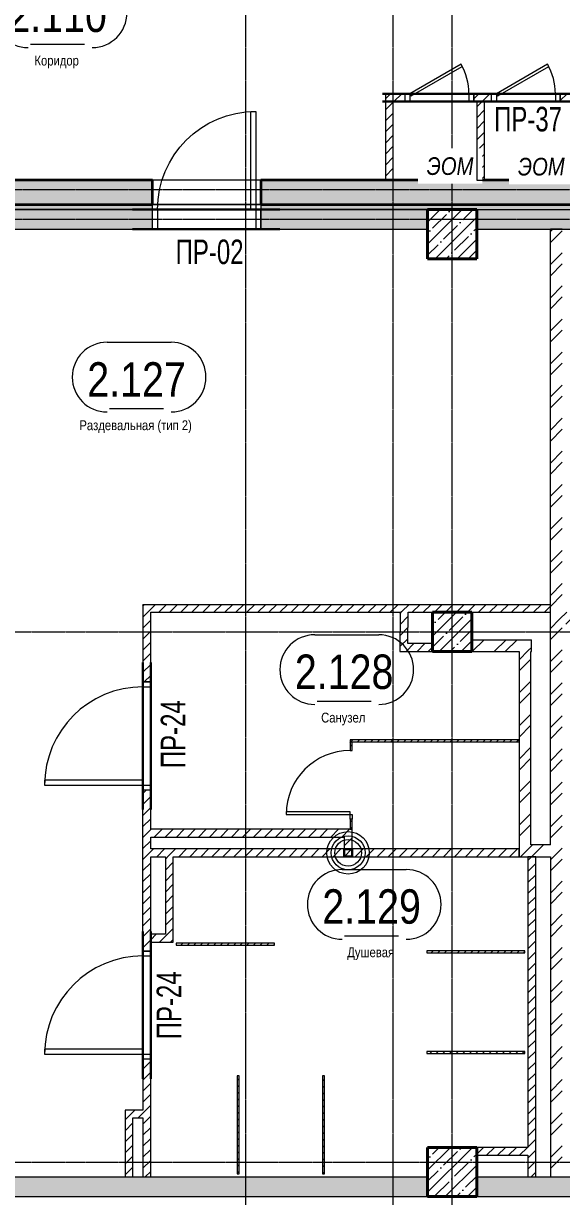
# Model space of a CAD drawing. Header units: millimetres. Extents: x -65509 to 912790, y 446 to 713294.
# Drawn here: x 203530 to 209008, y 217825 to 229770 of the extents above; entities that cross this region are included whole.
import ezdxf
from ezdxf.enums import TextEntityAlignment as Align

# ---------------------------------------------------------------- set-up
doc = ezdxf.new("R2010")
doc.units = ezdxf.units.MM
doc.linetypes.add('CENTER2', pattern=[28.575, 19.05, -3.175, 3.175, -3.175])
doc.linetypes.add('HIDDEN2', pattern=[4.7625, 3.175, -1.5875])
doc.layers.get('Defpoints').update_dxf_attribs({"color": 250})
for name, color, linetype, lineweight in [('A-Wall-Open', 250, 'Continuous', 5), ('АР_Area', 250, 'Continuous', 5), ('АР_Двери', 5, 'Continuous', 9), ('АР_Колонны', 250, 'Continuous', 30), ('АР_Стены ГКЛ', 250, 'Continuous', 15), ('АР_Стены ЖБ', 250, 'Continuous', 35), ('АР_Стены кирпич', 250, 'Continuous', 20), ('АР_Стены ПЕНОблок', 250, 'Continuous', 20), ('АР_Стены_дефшов', 250, 'Continuous', 0), ('АР_Штриховка', 250, 'Continuous', 0), ('Двери кабины', 250, 'Continuous', 0), ('КМ_Фахверки', 250, 'Continuous', 25), ('РД_Оси_100', 250, 'Continuous', 0), ('ЭОМ_отверстия', 250, 'Continuous', 5)]:
    doc.layers.add(name, color=color, linetype=linetype, lineweight=lineweight)
for name, color, linetype, lineweight, plot in [('АР_Делит', 250, 'Continuous', 0, False), ('РД_Проем', 250, 'Continuous', 0, False), ('РД_проем_инж перемыч_подсчет', 250, 'Continuous', 30, False)]:
    doc.layers.add(name, color=color, linetype=linetype, lineweight=lineweight, plot=plot)
doc.layers.add('РД_Перемычка инж проемов', color=250, linetype='Continuous')
doc.styles.add('Arial0', font='arial.ttf')
doc.styles.add('ISOCPEUR_I_4', font='isocpeui.ttf', dxfattribs={"width": 0.9, "height": 350})
doc.styles.add('style1', font='ARIALN.TTF')
doc.styles.add('ккк', font='isocpeur.ttf', dxfattribs={"width": 0.85, "oblique": 15})
pattern_1 = [(45, (142195.16, 127275.07), (-56.1266, 56.1266), [])]
pattern_2 = [(45, (142195.16, 127275.07), (-168.3798, 168.3798), []), (45, (142307.4, 127275.07), (-168.3798, 168.3798), [])]
pattern_3 = [(45, (142195.16, 127275.07), (-112.2532, 112.2532), []), (45, (142307.41, 127275.07), (-112.2532, 112.2532), [198.4375, -39.6875, 0, -39.6875])]
pattern_4 = [(45, (142195.16, 127275.07), (-56.1266, 56.1266), [])]
pattern_5 = [(45, (142195.157, 127275.073), (-33.67596, 33.67596), [])]
pattern_6 = [(45, (142195.16, 127275.07), (-56.1266, 56.1266), [])]

# ---------------------------------------------------------------- blocks, each defined once
blk = doc.blocks.new('СОШ_2200_АР_ОСИ_М100_28.05.24')
at = {"layer": 'РД_Оси_100', "linetype": 'CENTER2'}
for p, q in [((63600, -6155), (63600, 139938.679)), ((65100, -6155), (65100, 139938.679)), ((-5954.958, 96300), (119910, 96300)), ((-5954.958, 90900), (119910, 90900))]:
    blk.add_line(p, q, dxfattribs=at)
for points in [[(65700, -6155), (65700, 139938.679)], [(119910, 100950), (119410, 100800), (-5454.958, 100800), (-5954.958, 100950)], [(119910, 100350), (119410, 100500), (-5454.958, 100500), (-5954.958, 100350)]]:
    blk.add_lwpolyline(points, dxfattribs=at)
blk = doc.blocks.new('Ф_блок 80')
at = {"layer": 'АР_Делит', "color": 1}
for radius in [216, 173, 136]:
    blk.add_circle((40, -40), radius, dxfattribs=at)
at = {"layer": 'КМ_Фахверки'}
blk.add_lwpolyline([(0, 0), (80, 0), (80, -80), (0, -80)], close=True, dxfattribs=at)
at = {"layer": 'КМ_Фахверки', "lineweight": 5}
blk.add_lwpolyline([(6, -6), (74, -6), (74, -74), (6, -74)], close=True, dxfattribs=at)
blk = doc.blocks.new('MOK-МаркаПом_овал_ареал')
for p, q in [((-2.99, 3.76), (3.52, 3.76)), ((-2.75, -3), (2.75, -3))]:
    blk.add_line(p, q)
for centre, radius, start, end in [((-2.99, 0.21), 3.55, 90, 270), ((3.52, 0.21), 3.55, 270, 90), ((-7.41, 0), 7.16, 0, 0.001)]:
    blk.add_arc(centre, radius, start, end)
at = {"color": 0, "style": 'style1'}
blk.add_attdef('АР-ПОМЕЩЕНИЕ:НОМЕР', text='', height=3, dxfattribs=at).set_placement((0.26, 0), align=Align.MIDDLE)
blk = doc.blocks.new('MOK-МаркаПеремычки')
at = {"color": 0, "style": 'ккк', "oblique": 15, "width": 0.85}
blk.add_attdef('АР-ПРОЕМ:ПЕРЕМЫЧКА', text='', height=2.5, dxfattribs=at).set_placement((0, 0), align=Align.MIDDLE)

msp = doc.modelspace()

# ---------------------------------------------------------------- hatches: boundary and pattern name
at = {"layer": 'АР_Штриховка', "linetype": 'Continuous', "lineweight": 0, "ltscale": 0.5}
h = msp.add_hatch(dxfattribs=at)
h.set_pattern_fill('ANSI31', color=256, scale=25, style=0)
h.set_pattern_definition([(45, (142195.16, 127275.07), (-56.1266, 56.1266), [])])
h.paths.add_polyline_path([(209075.157, 229055.073), (209101.824, 228995.073), (209155.157, 228975.073), (209175.506, 228975.073), (209175.506, 229055.073)], flags=0)
h.paths.add_polyline_path([(209875.506, 229055.073), (209875.506, 228975.073), (210005.157, 228975.073), (210085.157, 229055.073)], flags=0)
h.paths.add_polyline_path([(207215.157, 229055.073), (207295.157, 228975.073), (207415.157, 228975.073), (207415.157, 229055.073)], flags=0)
h.paths.add_polyline_path([(208115.157, 229055.073), (208115.157, 228975.073), (208145.157, 228975.073), (208171.824, 228995.073), (208145.157, 229055.073)], flags=0)
h.paths.add_polyline_path([(208145.157, 229055.073), (208171.824, 228995.073), (208225.157, 228975.073), (208295.506, 228975.073), (208295.506, 229055.073)], flags=0)
h.paths.add_polyline_path([(208995.506, 229055.073), (208995.506, 228975.073), (209075.157, 228975.073), (209101.824, 228995.073), (209075.157, 229055.073)], flags=0)
h = msp.add_hatch(dxfattribs=at)
h.set_pattern_fill('ANSI31', color=256, scale=25, angle=-360, style=0)
h.set_pattern_definition(pattern_6)
h.paths.add_polyline_path([(207295.157, 228975.073), (207215.157, 229055.073), (207215.157, 228175.073), (207295.157, 228175.073)], flags=0)
h = msp.add_hatch(dxfattribs=at)
h.set_pattern_fill('ANSI31', color=256, scale=25, angle=-360, style=0)
h.set_pattern_definition(pattern_6)
h.paths.add_polyline_path([(208225.157, 228975.073), (208171.824, 228995.073), (208145.157, 228975.073), (208145.157, 228175.073), (208225.157, 228175.073)], flags=0)
at = {"layer": 'АР_Штриховка', "linetype": 'Continuous', "lineweight": 5}
h = msp.add_hatch(dxfattribs=at)
h.set_pattern_fill('ANSI35', color=256, scale=25, style=0)
h.set_pattern_definition([(45, (142195.16, 127275.07), (-112.2532, 112.2532), []), (45, (142307.41, 127275.07), (-112.2532, 112.2532), [198.4375, -39.6875, 0, -39.6875])])
h.paths.add_polyline_path([(256495.157, 227925.073), (256495.157, 228175.073), (245945.157, 228175.073), (245945.157, 227925.073)], flags=0)
h.paths.add_polyline_path([(244145.157, 227925.073), (244145.157, 228175.073), (238821.202, 228175.073), (238821.202, 227925.073)], flags=0)
h.paths.add_polyline_path([(237721.202, 227925.073), (237721.202, 228175.073), (236060.941, 228175.073), (236060.941, 227925.073)], flags=0)
h.paths.add_polyline_path([(234960.941, 227925.073), (234960.941, 228175.073), (233105.157, 228175.073), (233105.157, 227925.073)], flags=0)
h.paths.add_polyline_path([(232195.157, 227925.073), (232195.157, 228175.073), (230445.157, 228175.073), (230445.157, 227925.073)], flags=0)
h.paths.add_polyline_path([(229345.157, 227925.073), (229345.157, 228175.073), (228895.157, 228175.073), (228895.157, 227925.073)], flags=0)
h.paths.add_polyline_path([(227795.157, 227925.073), (227795.157, 228175.073), (227325.157, 228175.073), (227325.157, 227925.073)], flags=0)
h.paths.add_polyline_path([(226225.157, 227925.073), (226225.157, 228175.073), (224445.157, 228175.073), (224445.157, 227925.073)], flags=0)
h.paths.add_polyline_path([(223345.157, 227925.073), (223345.157, 228175.073), (222777.013, 228175.073), (222777.013, 227925.073)], flags=0)
h.paths.add_polyline_path([(221867.013, 227925.073), (221867.013, 228175.073), (221025.157, 228175.073), (221025.157, 227925.073)], flags=0)
h.paths.add_polyline_path([(220115.157, 227925.073), (220115.157, 228175.073), (218445.157, 228175.073), (218445.157, 227925.073)], flags=0)
h.paths.add_polyline_path([(217345.157, 227925.073), (217345.157, 228175.073), (216795.157, 228175.073), (216795.157, 227925.073)], flags=0)
h.paths.add_polyline_path([(215695.157, 227925.073), (215695.157, 228175.073), (215624.963, 228175.073), (215624.963, 227925.073)], flags=0)
h.paths.add_polyline_path([(215624.963, 227925.073), (215624.963, 228175.073), (212575.157, 228175.073), (212575.157, 227925.073)], flags=0)
h.paths.add_polyline_path([(211475.157, 227925.073), (211475.157, 228175.073), (205945.157, 228175.073), (205945.157, 227925.073)], flags=0)
h.paths.add_polyline_path([(204845.157, 227925.073), (204845.157, 228175.073), (203115.157, 228175.073), (203115.157, 227925.073)], flags=0)
h.paths.add_polyline_path([(202015.157, 227925.073), (202015.157, 228175.073), (197695.157, 228175.073), (197695.157, 227925.073)], flags=0)
h.paths.add_polyline_path([(196595.157, 227925.073), (196595.157, 228175.073), (191415.157, 228175.073), (191415.157, 227925.073)], flags=0)
h.paths.add_polyline_path([(190315.157, 227925.073), (190315.157, 228175.073), (187025.154, 228175.073), (187025.154, 227925.073)], flags=0)
h.paths.add_polyline_path([(184805.154, 227925.073), (184805.154, 228175.073), (183845.157, 228175.073), (183845.157, 227925.073)], flags=0)
h.paths.add_polyline_path([(182045.157, 227925.073), (182045.157, 228175.073), (179995.157, 228175.073), (179995.157, 227925.073)], flags=0)
at = {"layer": 'АР_Штриховка', "linetype": 'Continuous', "lineweight": 0}
h = msp.add_hatch(dxfattribs=at)
h.set_pattern_fill('HONEY', color=256, scale=10, style=0)
h.set_pattern_definition([(360, (142195.157, 127275.073), (47.625, 27.4963064), [31.75, -63.5]), (120, (142195.157, 127275.073), (-47.625, 27.4963066), [31.75, -63.5]), (60, (142195.157, 127275.073), (1e-07, 54.992613), [-63.5, 31.75])])
h.paths.add_polyline_path([(179595.157, 227925.073), (179595.157, 227875.073), (182045.157, 227875.073), (182045.157, 227925.073)], flags=0)
h.paths.add_polyline_path([(183845.157, 227925.073), (183845.157, 227875.073), (184805.154, 227875.073), (184805.154, 227925.073)], flags=0)
h.paths.add_polyline_path([(187025.154, 227925.073), (187025.154, 227875.073), (187995.157, 227875.073), (188011.824, 227887.573), (187995.157, 227925.073)], flags=0)
h.paths.add_polyline_path([(187995.157, 227925.073), (188011.824, 227887.573), (188045.157, 227875.073), (190315.157, 227875.073), (190315.157, 227925.073)], flags=0)
h.paths.add_polyline_path([(191415.157, 227925.073), (191415.157, 227875.073), (196595.157, 227875.073), (196595.157, 227925.073)], flags=0)
h.paths.add_polyline_path([(197695.157, 227925.073), (197695.157, 227875.073), (202015.157, 227875.073), (202015.157, 227925.073)], flags=0)
h.paths.add_polyline_path([(203115.157, 227925.073), (203115.157, 227875.073), (204845.157, 227875.073), (204845.157, 227925.073)], flags=0)
h.paths.add_polyline_path([(205945.157, 227925.073), (205945.157, 227875.073), (211475.157, 227875.073), (211475.157, 227925.073)], flags=0)
h.paths.add_polyline_path([(212575.157, 227925.073), (212575.157, 227875.073), (215695.157, 227875.073), (215695.157, 227925.073)], flags=0)
h.paths.add_polyline_path([(216795.157, 227925.073), (216795.157, 227875.073), (217345.157, 227875.073), (217345.157, 227925.073)], flags=0)
h.paths.add_polyline_path([(218445.157, 227925.073), (218445.157, 227875.073), (220115.157, 227875.073), (220115.157, 227925.073)], flags=0)
h.paths.add_polyline_path([(221025.157, 227925.073), (221025.157, 227875.073), (221867.013, 227875.073), (221867.013, 227925.073)], flags=0)
h.paths.add_polyline_path([(222777.013, 227925.073), (222777.013, 227875.073), (223345.157, 227875.073), (223345.157, 227925.073)], flags=0)
h.paths.add_polyline_path([(224445.157, 227925.073), (224445.157, 227875.073), (226225.157, 227875.073), (226225.157, 227925.073)], flags=0)
h.paths.add_polyline_path([(227325.157, 227925.073), (227325.157, 227875.073), (227795.157, 227875.073), (227795.157, 227925.073)], flags=0)
h.paths.add_polyline_path([(228895.157, 227925.073), (228895.157, 227875.073), (229345.157, 227875.073), (229345.157, 227925.073)], flags=0)
h.paths.add_polyline_path([(230445.157, 227925.073), (230445.157, 227875.073), (232195.157, 227875.073), (232195.157, 227925.073)], flags=0)
h.paths.add_polyline_path([(233105.157, 227925.073), (233105.157, 227875.073), (234960.941, 227875.073), (234960.941, 227925.073)], flags=0)
h.paths.add_polyline_path([(236060.941, 227925.073), (236060.941, 227875.073), (237721.202, 227875.073), (237721.202, 227925.073)], flags=0)
h.paths.add_polyline_path([(238821.202, 227925.073), (238821.202, 227875.073), (244145.157, 227875.073), (244145.157, 227925.073)], flags=0)
h.paths.add_polyline_path([(245945.157, 227925.073), (245945.157, 227875.073), (256895.157, 227875.073), (256895.157, 227925.073)], flags=0)
h = msp.add_hatch(dxfattribs=at)
h.set_pattern_fill('AR-CONC', color=256, angle=45, style=0)
h.set_pattern_definition([(95, (142195.16, 127275.07), (140.09465, 117.55338), [19.05, -209.55]), (40, (142195.16, 127275.07), (-160.01845, 110.17673), [15.24, -167.64058]), (145.45144, (142206.83, 127284.87), (-19.9238, 227.7301), [16.19, -178.09024]), (91.1842, (142159.24, 127311), (221.41024, 161.9534), [28.575, -314.325]), (141.63556, (142177.7, 127324.5), (-7.0866, 342.82676), [24.285, -267.1356]), (36.18415, (142159.24, 127311), (-7.0866, 342.82676), [22.85997, -251.4597]), (66, (142186.18, 127319.97), (179.51998, 34.89515), [19.05, -209.55]), (11, (142186.18, 127319.97), (-86.53993, 173.9412), [15.24, -167.64]), (116.45145, (142201.14, 127322.88), (92.98005, 208.83634), [16.19, -178.08994]), (82.5, (142195.16, 127275.07), (-57.60547, 61.973414), [0, -165.608, 0, -170.18, 0, -168.275]), (52.5, (142195.16, 127275.07), (-23.58973, 118.087), [0, -97.028, 0, -161.798, 0, -64.135]), (12.5, (142155.105, 127235.02), (99.927863, 91.826196), [0, -63.5, 0, -198.12, 0, -262.89]), (2.5, (142137.14, 127217.06), (86.7639, 122.72239), [0, -82.55, 0, -131.572, 0, -186.69])])
h.paths.add_polyline_path([(207645.157, 227675.073), (207645.157, 227875.073), (205945.157, 227875.073), (205945.157, 227675.073)], flags=0)
h.paths.add_polyline_path([(204845.157, 227675.073), (204845.157, 227875.073), (203115.157, 227875.073), (203115.157, 227675.073)], flags=0)
h.paths.add_polyline_path([(202015.157, 227675.073), (202015.157, 227875.073), (200945.157, 227875.073), (200945.157, 227675.073)], flags=0)
at = {"layer": 'АР_Штриховка', "linetype": 'Continuous', "lineweight": 5}
h = msp.add_hatch(dxfattribs=at)
h.set_pattern_fill('ANSI35', color=256, scale=25, style=0)
h.set_pattern_definition(pattern_3)
h.paths.add_polyline_path([(207645.157, 227375.073), (208145.157, 227375.073), (208145.157, 227875.073), (207645.157, 227875.073)], flags=0)
at = {"layer": 'АР_Штриховка', "linetype": 'Continuous', "lineweight": 0}
h = msp.add_hatch(dxfattribs=at)
h.set_pattern_fill('AR-CONC', color=256, angle=-315, style=0)
h.set_pattern_definition([(95, (142195.16, 127275.07), (140.09465, 117.55338), [19.05, -209.55]), (40, (142195.16, 127275.07), (-160.01845, 110.17673), [15.24, -167.64058]), (145.45144, (142206.83, 127284.87), (-19.9238, 227.7301), [16.19, -178.09024]), (91.1842, (142159.24, 127311), (221.41024, 161.9534), [28.575, -314.325]), (141.63556, (142177.7, 127324.5), (-7.0866, 342.82676), [24.285, -267.1356]), (36.18415, (142159.24, 127311), (-7.0866, 342.82676), [22.85997, -251.45973]), (66, (142186.18, 127319.97), (179.51998, 34.89515), [19.05, -209.55]), (11, (142186.18, 127319.97), (-86.53993, 173.9412), [15.24, -167.64]), (116.45145, (142201.14, 127322.88), (92.98005, 208.83634), [16.19, -178.08994]), (82.5, (142195.16, 127275.07), (-57.60547, 61.973414), [0, -165.608, 0, -170.18, 0, -168.275]), (52.5, (142195.16, 127275.07), (-23.58973, 118.087), [0, -97.028, 0, -161.798, 0, -64.135]), (12.5, (142155.105, 127235.02), (99.927863, 91.826196), [0, -63.5, 0, -198.12, 0, -262.89]), (2.5, (142137.14, 127217.06), (86.7639, 122.72239), [0, -82.55, 0, -131.572, 0, -186.69])])
h.paths.add_polyline_path([(208145.157, 227875.073), (208145.157, 227675.073), (209015.157, 227675.073), (209015.157, 227875.073)], flags=0)
h.paths.add_polyline_path([(209015.157, 227875.073), (209015.157, 227675.073), (211475.157, 227675.073), (211475.157, 227875.073)], flags=0)
h.paths.add_polyline_path([(212575.157, 227875.073), (212575.157, 227675.073), (212746.157, 227675.073), (212746.157, 227875.073)], flags=0)
h = msp.add_hatch(dxfattribs=at)
h.set_pattern_fill('ANSI32', color=256, scale=25, style=0)
h.set_pattern_definition(pattern_2)
h.paths.add_polyline_path([(208895.157, 223655.073), (208985.157, 223695.073), (209015.157, 223775.073), (209015.157, 227675.073), (208895.157, 227675.073)], flags=0)
h.paths.add_polyline_path([(209015.157, 221285.024), (208925.157, 221325.054), (208895.157, 221285.064), (208895.157, 218025.073), (209015.157, 218025.073)], flags=0)
h.paths.add_polyline_path([(208895.157, 221405.064), (208925.157, 221325.054), (209015.157, 221285.024), (209015.157, 221285.073), (208895.157, 221405.065)], flags=0)
h.paths.add_polyline_path([(208895.157, 221405.064), (209015.157, 221285.073), (209015.157, 223565.073), (208895.157, 223565.073)], flags=0)
h.paths.add_polyline_path([(208895.157, 223565.073), (209015.157, 223565.073), (209015.157, 223655.073), (208985.157, 223695.073), (208895.157, 223655.073)], flags=0)
at = {"layer": 'АР_Штриховка', "linetype": 'Continuous', "lineweight": 0, "ltscale": 0.5}
h = msp.add_hatch(dxfattribs=at)
h.set_pattern_fill('ANSI31', color=256, scale=25, angle=-360, style=0)
h.set_pattern_definition([(45, (142195.16, 127275.07), (-56.1266, 56.1266), [])])
h.paths.add_polyline_path([(204825.157, 223775.073), (204745.157, 223855.073), (204745.157, 223064.638), (204825.157, 223064.638)], flags=0)
h.paths.add_polyline_path([(204825.157, 221964.638), (204745.157, 221964.638), (204745.157, 221485.073), (204805.157, 221511.74), (204825.157, 221565.073)], flags=0)
h.paths.add_polyline_path([(204825.157, 221485.073), (204805.157, 221511.74), (204745.157, 221485.073), (204745.157, 221285.073), (204805.157, 221311.74), (204825.157, 221365.073)], flags=0)
h.paths.add_polyline_path([(204825.157, 221285.073), (204805.157, 221311.74), (204745.157, 221285.073), (204745.157, 220324.88), (204825.157, 220324.88)], flags=0)
h.paths.add_polyline_path([(204825.157, 219224.88), (204745.157, 219224.88), (204745.157, 218705.64), (204765.157, 218678.973), (204825.157, 218705.64)], flags=0)
h.paths.add_polyline_path([(204825.157, 218705.64), (204765.157, 218678.973), (204745.157, 218625.64), (204745.157, 218025.073), (204825.157, 218025.073)], flags=0)
h = msp.add_hatch(dxfattribs=at)
h.set_pattern_fill('ANSI31', color=256, scale=25, angle=-360, style=0)
h.set_pattern_definition(pattern_1)
h.paths.add_polyline_path([(208896.966, 223775.073), (208896.966, 223855.073), (207445.367, 223855.073), (207418.384, 223795.073), (207444.946, 223775.073)], flags=0)
h.paths.add_polyline_path([(207364.945, 223775.073), (207418.384, 223795.073), (207445.367, 223855.073), (204745.157, 223855.073), (204825.157, 223775.073)], flags=0)
h = msp.add_hatch(dxfattribs=at)
h.set_pattern_fill('ANSI31', color=256, scale=25, style=0)
h.set_pattern_definition([(45, (142195.16, 127275.07), (-56.1266, 56.1266), [])])
h.paths.add_polyline_path([(207362.843, 223375.073), (207443.265, 223455.073), (207444.946, 223775.073), (207418.384, 223795.073), (207364.945, 223775.073)], flags=0)
at = {"layer": 'АР_Штриховка', "linetype": 'Continuous', "lineweight": 5}
h = msp.add_hatch(dxfattribs=at)
h.set_pattern_fill('ANSI35', color=256, scale=25, style=0)
h.set_pattern_definition(pattern_3)
h.paths.add_polyline_path([(207695.157, 223375.073), (208095.157, 223375.073), (208095.157, 223775.073), (207695.157, 223775.073)], flags=0)
at = {"layer": 'АР_Штриховка', "linetype": 'Continuous', "lineweight": 0}
h = msp.add_hatch(dxfattribs=at)
h.set_pattern_fill('ANSI32', color=256, scale=25, angle=-360, style=0)
h.set_pattern_definition([(45, (142195.16, 127275.07), (-168.3798, 168.3798), []), (45, (142307.4, 127275.07), (-168.3798, 168.3798), [])])
h.paths.add_polyline_path([(209015.157, 223775.073), (208985.157, 223695.073), (209015.157, 223655.073), (210325.157, 223655.073), (210365.157, 223745.073), (210325.157, 223775.073)], flags=0)
h.paths.add_polyline_path([(210445.157, 223775.073), (210365.157, 223745.073), (210325.157, 223655.073), (212795.157, 223655.073), (212795.157, 223775.073)], flags=0)
h = msp.add_hatch(dxfattribs=at)
h.set_pattern_fill('ANSI32', color=256, scale=25, angle=-360, style=0)
h.set_pattern_definition(pattern_2)
h.paths.add_polyline_path([(208095.195, 223495.073), (208095.157, 223375.073), (208575.377, 223374.923), (208615.389, 223404.91), (208575.415, 223494.923)], flags=0)
h.paths.add_polyline_path([(208575.415, 223494.923), (208615.389, 223404.91), (208695.377, 223374.885), (208701.762, 223374.883), (208701.8, 223494.883)], flags=0)
at = {"layer": 'АР_Штриховка', "linetype": 'Continuous', "lineweight": 0, "ltscale": 0.5}
h = msp.add_hatch(dxfattribs=at)
h.set_pattern_fill('ANSI31', color=256, scale=25, angle=-360, style=0)
h.set_pattern_definition(pattern_4)
h.paths.add_polyline_path([(207695.157, 223375.073), (207695.157, 223455.073), (207443.265, 223455.073), (207362.843, 223375.073)], flags=0)
at = {"layer": 'АР_Штриховка', "linetype": 'Continuous', "lineweight": 0}
h = msp.add_hatch(dxfattribs=at)
h.set_pattern_fill('ANSI32', color=256, scale=25, angle=-360, style=0)
h.set_pattern_definition([(45, (142195.16, 127275.07), (-168.3798, 168.3798), []), (45, (142307.4, 127275.07), (-168.3798, 168.3798), [])])
h.paths.add_polyline_path([(208695.377, 223374.885), (208615.389, 223404.91), (208575.377, 223374.923), (208575.157, 221285.171), (208695.17, 221405.131)], flags=0)
h = msp.add_hatch(dxfattribs=at)
h.set_pattern_fill('ANSI31', color=256, scale=15, angle=-360, style=0)
h.set_pattern_definition([(45, (142195.157, 127275.073), (-33.67596, 33.67596), [])])
h.paths.add_polyline_path([(206855.157, 222475.191), (206875.157, 222455.187), (208574.995, 222454.872), (208574.999, 222474.872)], flags=0)
h = msp.add_hatch(dxfattribs=at)
h.set_pattern_fill('ANSI31', color=256, scale=15, style=0)
h.set_pattern_definition([(45, (142195.157, 127275.073), (-33.67596, 33.67596), [])])
h.paths.add_polyline_path([(206855.157, 221565.073), (206875.157, 221565.073), (206875.157, 221666.798), (206855.157, 221666.798)], flags=0)
h.paths.add_polyline_path([(206855.157, 222416.798), (206875.157, 222416.798), (206875.157, 222455.187), (206855.157, 222475.191)], flags=0)
at = {"layer": 'АР_Штриховка', "linetype": 'Continuous', "lineweight": 0, "ltscale": 0.5}
h = msp.add_hatch(dxfattribs=at)
h.set_pattern_fill('ANSI31', color=256, scale=25, angle=-360, style=0)
h.set_pattern_definition([(45, (142195.16, 127275.07), (-56.1266, 56.1266), [])])
h.paths.add_polyline_path([(204825.157, 221565.073), (204805.157, 221511.74), (204825.157, 221485.073), (206795.157, 221485.073), (206875.157, 221565.073)], flags=0)
h = msp.add_hatch(dxfattribs=at)
h.set_pattern_fill('ANSI31', color=256, scale=25, angle=-360, style=0)
h.set_pattern_definition(pattern_4)
h.paths.add_polyline_path([(206875.157, 221565.073), (206795.157, 221485.073), (206795.157, 221365.073), (206875.157, 221365.073)], flags=0)
h = msp.add_hatch(dxfattribs=at)
h.set_pattern_fill('ANSI31', color=256, scale=25, angle=-360, style=0)
h.set_pattern_definition([(45, (142195.16, 127275.07), (-56.1266, 56.1266), [])])
h.paths.add_polyline_path([(204825.157, 221365.073), (204805.157, 221311.74), (204825.157, 221285.073), (204975.119, 221285.073), (205001.786, 221305.073), (204975.119, 221365.073)], flags=0)
h.paths.add_polyline_path([(204975.119, 221365.073), (205001.786, 221305.073), (205055.119, 221285.073), (208575.157, 221285.073), (208575.157, 221365.073)], flags=0)
at = {"layer": 'АР_Штриховка', "linetype": 'Continuous', "lineweight": 0}
h = msp.add_hatch(dxfattribs=at)
h.set_pattern_fill('ANSI32', color=256, scale=25, angle=-360, style=0)
h.set_pattern_definition([(45, (142195.16, 127275.07), (-168.3798, 168.3798), []), (45, (142307.4, 127275.07), (-168.3798, 168.3798), [])])
h.paths.add_polyline_path([(208695.17, 221405.131), (208575.157, 221285.171), (208895.157, 221285.064), (208925.157, 221325.054), (208895.157, 221405.064)], flags=0)
at = {"layer": 'АР_Штриховка', "linetype": 'Continuous', "lineweight": 0, "ltscale": 0.5}
h = msp.add_hatch(dxfattribs=at)
h.set_pattern_fill('ANSI31', color=256, scale=25, angle=-360, style=0)
h.set_pattern_definition(pattern_4)
h.paths.add_polyline_path([(205055.119, 221285.073), (205001.786, 221305.073), (204975.119, 221285.073), (204975.119, 220495.308), (205055.119, 220415.308)], flags=0)
h = msp.add_hatch(dxfattribs=at)
h.set_pattern_fill('ANSI31', color=256, scale=25, angle=-360, style=0)
h.set_pattern_definition(pattern_4)
h.paths.add_polyline_path([(208745.157, 221285.139), (208665.157, 221285.139), (208665.157, 218325.073), (208685.157, 218271.739), (208745.157, 218245.073)], flags=0)
h.paths.add_polyline_path([(208745.157, 218245.073), (208685.157, 218271.739), (208665.157, 218245.073), (208665.157, 218025.073), (208745.157, 218025.073)], flags=0)
h = msp.add_hatch(dxfattribs=at)
h.set_pattern_fill('ANSI31', color=256, scale=25, angle=-360, style=0)
h.set_pattern_definition([(45, (142195.16, 127275.07), (-56.1266, 56.1266), [])])
h.paths.add_polyline_path([(205055.119, 220415.308), (204975.119, 220495.308), (204825.157, 220495.308), (204825.157, 220415.308)], flags=0)
at = {"layer": 'АР_Штриховка', "linetype": 'Continuous', "lineweight": 0}
h = msp.add_hatch(dxfattribs=at)
h.set_pattern_fill('ANSI31', color=256, scale=15, style=0)
h.set_pattern_definition([(45, (142195.157, 127275.073), (-33.67596, 33.67596), [])])
h.paths.add_polyline_path([(205085.119, 220405.308), (205085.119, 220385.308), (206085.119, 220385.308), (206085.119, 220405.308)], flags=0)
h = msp.add_hatch(dxfattribs=at)
h.set_pattern_fill('ANSI31', color=256, scale=15, style=0)
h.set_pattern_definition(pattern_5)
h.paths.add_polyline_path([(207635.157, 220327.624), (207635.157, 220307.624), (208635.157, 220307.624), (208635.157, 220327.624)], flags=0)
h = msp.add_hatch(dxfattribs=at)
h.set_pattern_fill('ANSI31', color=256, scale=15, style=0)
h.set_pattern_definition([(45, (142195.157, 127275.073), (-33.67596, 33.67596), [])])
h.paths.add_polyline_path([(208635.157, 219282.59), (208635.157, 219302.59), (207635.157, 219302.59), (207635.157, 219282.59)], flags=0)
h = msp.add_hatch(dxfattribs=at)
h.set_pattern_fill('ANSI31', color=256, scale=15, style=0)
h.set_pattern_definition([(45, (142195.157, 127275.073), (-33.67596, 33.67596), [])])
h.paths.add_polyline_path([(205705.157, 218055.073), (205725.157, 218055.073), (205725.157, 219055.075), (205705.157, 219055.075)], flags=0)
h = msp.add_hatch(dxfattribs=at)
h.set_pattern_fill('ANSI31', color=256, scale=15, style=0)
h.set_pattern_definition(pattern_5)
h.paths.add_polyline_path([(206575.157, 218055.073), (206595.157, 218055.073), (206595.157, 219055.075), (206575.157, 219055.075)], flags=0)
at = {"layer": 'АР_Штриховка', "linetype": 'Continuous', "lineweight": 0, "ltscale": 0.5}
h = msp.add_hatch(dxfattribs=at)
h.set_pattern_fill('ANSI31', color=256, scale=25, angle=-360, style=0)
h.set_pattern_definition(pattern_1)
h.paths.add_polyline_path([(204645.157, 218625.64), (204565.157, 218705.64), (204565.157, 218025.073), (204645.157, 218025.073)], flags=0)
h = msp.add_hatch(dxfattribs=at)
h.set_pattern_fill('ANSI31', color=256, scale=25, angle=-360, style=0)
h.set_pattern_definition([(45, (142195.16, 127275.07), (-56.1266, 56.1266), [])])
h.paths.add_polyline_path([(204745.157, 218625.64), (204765.157, 218678.973), (204745.157, 218705.64), (204565.157, 218705.64), (204645.157, 218625.64)], flags=0)
at = {"layer": 'АР_Штриховка', "linetype": 'Continuous', "lineweight": 5}
h = msp.add_hatch(dxfattribs=at)
h.set_pattern_fill('ANSI35', color=256, scale=25, style=0)
h.set_pattern_definition(pattern_3)
h.paths.add_polyline_path([(207645.157, 217825.073), (208145.157, 217825.073), (208145.157, 218325.073), (207645.157, 218325.073)], flags=0)
at = {"layer": 'АР_Штриховка', "linetype": 'Continuous', "lineweight": 0, "ltscale": 0.5}
h = msp.add_hatch(dxfattribs=at)
h.set_pattern_fill('ANSI31', color=256, scale=25, angle=-360, style=0)
h.set_pattern_definition([(45, (142195.16, 127275.07), (-56.1266, 56.1266), [])])
h.paths.add_polyline_path([(208145.157, 218325.073), (208145.157, 218245.073), (208665.157, 218245.073), (208685.157, 218271.739), (208665.157, 218325.073)], flags=0)
at = {"layer": 'АР_Штриховка', "linetype": 'Continuous', "lineweight": 0}
h = msp.add_hatch(dxfattribs=at)
h.set_pattern_fill('AR-CONC', color=256, angle=-315, style=0)
h.set_pattern_definition([(95, (142195.16, 127275.07), (140.09465, 117.55338), [19.05, -209.55]), (40, (142195.16, 127275.07), (-160.01845, 110.17673), [15.24, -167.64058]), (145.45144, (142206.83, 127284.87), (-19.9238, 227.7301), [16.19, -178.09024]), (91.1842, (142159.24, 127311), (221.41024, 161.9534), [28.575, -314.325]), (141.63556, (142177.7, 127324.5), (-7.0866, 342.82676), [24.285, -267.1356]), (36.18415, (142159.24, 127311), (-7.0866, 342.82676), [22.86, -251.4597]), (66, (142186.18, 127319.97), (179.51998, 34.89515), [19.05, -209.55]), (11, (142186.18, 127319.97), (-86.53993, 173.9412), [15.24, -167.64]), (116.45145, (142201.14, 127322.88), (92.98005, 208.83634), [16.19, -178.08994]), (82.5, (142195.16, 127275.07), (-57.60547, 61.973414), [0, -165.608, 0, -170.18, 0, -168.275]), (52.5, (142195.16, 127275.07), (-23.58973, 118.087), [0, -97.028, 0, -161.798, 0, -64.135]), (12.5, (142155.105, 127235.02), (99.927863, 91.826196), [0, -63.5, 0, -198.12, 0, -262.89]), (2.5, (142137.14, 127217.06), (86.7639, 122.72239), [0, -82.55, 0, -131.572, 0, -186.69])])
h.paths.add_polyline_path([(207645.154, 217825.073), (207645.154, 218025.073), (204745.157, 218025.073), (204745.157, 217825.073)], flags=0)
h.paths.add_polyline_path([(203315.157, 217825.073), (203315.157, 218025.073), (200945.157, 218025.073), (200945.157, 217825.073)], flags=0)
h.paths.add_polyline_path([(204745.157, 217825.073), (204745.157, 218025.073), (204565.157, 218025.073), (204565.157, 217825.073)], flags=0)
h.paths.add_polyline_path([(204565.157, 217825.073), (204565.157, 218025.073), (203315.157, 218025.073), (203315.157, 217825.073)], flags=0)
h = msp.add_hatch(dxfattribs=at)
h.set_pattern_fill('AR-CONC', color=256, angle=-315, style=0)
h.set_pattern_definition([(95, (142195.16, 127275.07), (140.09465, 117.55338), [19.05, -209.55]), (40, (142195.16, 127275.07), (-160.01845, 110.17673), [15.24, -167.64058]), (145.45144, (142206.83, 127284.87), (-19.9238, 227.7301), [16.19, -178.09024]), (91.1842, (142159.24, 127311), (221.41024, 161.9534), [28.575, -314.325]), (141.63556, (142177.7, 127324.5), (-7.0866, 342.82676), [24.285, -267.1356]), (36.18415, (142159.24, 127311), (-7.0866, 342.82676), [22.86, -251.4597]), (66, (142186.18, 127319.97), (179.51998, 34.89515), [19.05, -209.55]), (11, (142186.18, 127319.97), (-86.53993, 173.9412), [15.24, -167.64]), (116.45145, (142201.14, 127322.88), (92.98005, 208.83634), [16.19, -178.08994]), (82.5, (142195.16, 127275.07), (-57.60547, 61.973414), [0, -165.608, 0, -170.18, 0, -168.275]), (52.5, (142195.16, 127275.07), (-23.58973, 118.087), [0, -97.028, 0, -161.798, 0, -64.135]), (12.5, (142155.105, 127235.02), (99.927863, 91.826196), [0, -63.5, 0, -198.12, 0, -262.89]), (2.5, (142137.14, 127217.06), (86.7639, 122.72239), [0, -82.55, 0, -131.572, 0, -186.69])])
h.paths.add_polyline_path([(209015.157, 217825.073), (209015.157, 218025.073), (208665.157, 218025.073), (208665.157, 217825.073)], flags=0)
h.paths.add_polyline_path([(208665.157, 217825.073), (208665.157, 218025.073), (208145.157, 218025.073), (208145.157, 217825.073)], flags=0)
h.paths.add_polyline_path([(212745.157, 217825.073), (212745.157, 218025.073), (212565.157, 218025.073), (212565.157, 217825.073)], flags=0)
h.paths.add_polyline_path([(212565.157, 217825.073), (212565.157, 218025.073), (209015.157, 218025.073), (209015.157, 217825.073)], flags=0)

# ---------------------------------------------------------------- linework, layer by layer
at = {"layer": 'A-Wall-Open', "linetype": 'Continuous', "lineweight": 5}
for p, q in [((205945.157, 228175.073), (204845.157, 228175.073)), ((205945.157, 227925.073), (204845.157, 227925.073))]:
    msp.add_line(p, q, dxfattribs=at)
at = {"layer": 'АР_Двери', "linetype": 'Continuous', "lineweight": 9}
for points in [[(205895.157, 227875.073), (205845.157, 227875.073), (205845.157, 228875.073), (205895.157, 228875.073)], [(204895.157, 227675.073), (204845.157, 227675.073), (204845.157, 227875.073), (204895.157, 227875.073)], [(205895.157, 227675.073), (205945.157, 227675.073), (205945.157, 227875.073), (205895.157, 227875.073)], [(204825.157, 223014.638), (204825.157, 223064.638), (204745.157, 223064.638), (204745.157, 223014.638)], [(204745.157, 222014.638), (204745.157, 222064.638), (203745.157, 222064.638), (203745.157, 222014.638)], [(204825.157, 222014.638), (204825.157, 221964.638), (204745.157, 221964.638), (204745.157, 222014.638)], [(204825.157, 220274.88), (204825.157, 220324.88), (204745.157, 220324.88), (204745.157, 220274.88)], [(204745.157, 219274.88), (204745.157, 219324.88), (203745.157, 219324.88), (203745.157, 219274.88)], [(204825.157, 219274.88), (204825.157, 219224.88), (204745.157, 219224.88), (204745.157, 219274.88)]]:
    msp.add_lwpolyline(points, close=True, dxfattribs=at)
at = {"layer": 'АР_Двери', "linetype": 'Continuous', "lineweight": 9, "extrusion": (0, 0, -1)}
msp.add_arc((-205895.157, 227875.073), 1000, 0, 90, dxfattribs=at)
at = {"layer": 'АР_Двери', "linetype": 'Continuous', "lineweight": 9}
for centre in [(204745.157, 222014.638), (204745.157, 219274.88)]:
    msp.add_arc(centre, 1000, 90, 180, dxfattribs=at)
at = {"layer": 'АР_Колонны', "linetype": 'HIDDEN2', "lineweight": 25}
for p, q in [((207645.157, 227875.073), (208145.157, 227875.073)), ((207645.157, 227375.073), (207645.157, 227875.073)), ((208145.157, 227875.073), (208145.157, 227375.073)), ((208145.157, 227375.073), (207645.157, 227375.073)), ((207695.157, 223775.073), (208095.157, 223775.073)), ((207695.157, 223375.073), (207695.157, 223775.073)), ((208095.157, 223775.073), (208095.157, 223375.073)), ((208095.157, 223375.073), (207695.157, 223375.073)), ((207645.157, 218325.073), (208145.157, 218325.073)), ((207645.157, 217825.073), (207645.157, 218325.073)), ((208145.157, 218325.073), (208145.157, 217825.073)), ((208145.157, 217825.073), (207645.157, 217825.073))]:
    msp.add_line(p, q, dxfattribs=at)
at = {"layer": 'АР_Колонны', "linetype": 'Continuous', "lineweight": 35}
for p, q in [((207645.157, 227875.073), (208145.157, 227875.073)), ((207645.157, 227375.073), (207645.157, 227875.073)), ((208145.157, 227375.073), (208145.157, 227875.073)), ((207645.157, 227375.073), (208145.157, 227375.073)), ((207645.157, 227375.073), (208145.157, 227375.073)), ((207695.157, 223775.073), (208095.157, 223775.073)), ((207695.157, 223375.073), (207695.157, 223775.073)), ((208095.157, 223375.073), (208095.157, 223775.073)), ((207695.157, 223375.073), (208095.157, 223375.073)), ((207645.157, 218325.073), (208145.157, 218325.073)), ((207645.157, 217825.073), (207645.157, 218325.073)), ((208145.157, 217825.073), (208145.157, 218325.073)), ((207645.157, 217825.073), (208145.157, 217825.073))]:
    msp.add_line(p, q, dxfattribs=at)
at = {"layer": 'АР_Стены ГКЛ', "linetype": 'Continuous', "lineweight": 15}
for p, q in [((208574.999, 222474.872), (206855.157, 222475.191)), ((206855.157, 222475.191), (206855.157, 222416.798)), ((206875.157, 222455.187), (208574.995, 222454.872)), ((206875.157, 222416.798), (206875.157, 222455.187)), ((208574.995, 222454.872), (208574.999, 222474.872)), ((206855.157, 222416.798), (206875.157, 222416.798)), ((206875.157, 221666.798), (206855.157, 221666.798)), ((206855.157, 221666.798), (206855.157, 221565.073)), ((206875.157, 221565.073), (206875.157, 221666.798)), ((206855.157, 221565.073), (206875.157, 221565.073)), ((205085.119, 220405.308), (205085.119, 220385.308)), ((206085.119, 220405.308), (205085.119, 220405.308)), ((206085.119, 220385.308), (206085.119, 220405.308)), ((205085.119, 220385.308), (206085.119, 220385.308)), ((207635.157, 220327.624), (207635.157, 220307.624)), ((208635.157, 220327.624), (207635.157, 220327.624)), ((207635.157, 220307.624), (208635.157, 220307.624)), ((208635.157, 220307.624), (208635.157, 220327.624)), ((208635.157, 219302.59), (207635.157, 219302.59)), ((207635.157, 219302.59), (207635.157, 219282.59)), ((207635.157, 219282.59), (208635.157, 219282.59)), ((208635.157, 219282.59), (208635.157, 219302.59)), ((205725.157, 219055.075), (205705.157, 219055.075)), ((205705.157, 219055.075), (205705.157, 218055.073)), ((205725.157, 218055.073), (205725.157, 219055.075)), ((206595.157, 219055.075), (206575.157, 219055.075)), ((206575.157, 219055.075), (206575.157, 218055.073)), ((206595.157, 218055.073), (206595.157, 219055.075)), ((205705.157, 218055.073), (205725.157, 218055.073)), ((206575.157, 218055.073), (206595.157, 218055.073))]:
    msp.add_line(p, q, dxfattribs=at)
at = {"layer": 'АР_Стены ЖБ', "linetype": 'Continuous', "lineweight": 35}
for p, q in [((204845.157, 228175.073), (203115.157, 228175.073)), ((204845.157, 227925.073), (204845.157, 228175.073)), ((211475.157, 228175.073), (205945.157, 228175.073)), ((205945.157, 228175.073), (205945.157, 227925.073)), ((203115.157, 227925.073), (204845.157, 227925.073)), ((205945.157, 227925.073), (211475.157, 227925.073))]:
    msp.add_line(p, q, dxfattribs=at)
at = {"layer": 'АР_Стены ЖБ', "linetype": 'Continuous', "lineweight": 40}
for p, q in [((208145.157, 227875.073), (207645.157, 227875.073)), ((207645.157, 227875.073), (207645.157, 227375.073)), ((208145.157, 227375.073), (208145.157, 227875.073)), ((207645.157, 227375.073), (208145.157, 227375.073)), ((208095.157, 223775.073), (207695.157, 223775.073)), ((207695.157, 223775.073), (207695.157, 223375.073)), ((208095.157, 223375.073), (208095.157, 223775.073)), ((207695.157, 223375.073), (208095.157, 223375.073)), ((208145.157, 218325.073), (207645.157, 218325.073)), ((207645.157, 218325.073), (207645.157, 217825.073)), ((208145.157, 217825.073), (208145.157, 218325.073)), ((207645.157, 217825.073), (208145.157, 217825.073))]:
    msp.add_line(p, q, dxfattribs=at)
at = {"layer": 'АР_Стены кирпич', "linetype": 'Continuous', "lineweight": 20}
for p, q in [((208895.157, 221405.064), (208895.157, 227675.073)), ((209015.157, 227675.073), (208895.157, 227675.073)), ((208095.195, 223495.073), (208095.157, 223375.073)), ((208095.195, 223495.073), (208701.8, 223494.883)), ((208701.762, 223374.883), (208701.8, 223494.883)), ((208095.157, 223375.073), (208575.377, 223374.923)), ((208575.377, 223374.923), (208575.157, 221285.171)), ((208695.17, 221405.131), (208695.377, 223374.885)), ((208695.377, 223374.885), (208701.762, 223374.883)), ((208895.157, 221405.064), (208695.17, 221405.131)), ((208575.157, 221285.171), (208895.157, 221285.064)), ((208895.157, 221285.064), (208895.157, 218025.073)), ((208895.157, 218025.073), (209015.157, 218025.073))]:
    msp.add_line(p, q, dxfattribs=at)
at = {"layer": 'АР_Стены ПЕНОблок', "linetype": 'Continuous', "lineweight": 20}
for p, q in [((207415.157, 229055.073), (207215.157, 229055.073)), ((207215.157, 229055.073), (207215.157, 228175.073)), ((207415.157, 228975.073), (207415.157, 229055.073)), ((208115.157, 229055.073), (208295.506, 229055.073)), ((208115.157, 229055.073), (208115.157, 228975.073)), ((208295.506, 228975.073), (208295.506, 229055.073)), ((208995.506, 229055.073), (208995.506, 228975.073)), ((208995.506, 229055.073), (209175.506, 229055.073)), ((207295.157, 228975.073), (207415.157, 228975.073)), ((207295.157, 228175.073), (207295.157, 228975.073)), ((208115.157, 228975.073), (208145.157, 228975.073)), ((208225.157, 228975.073), (208295.506, 228975.073)), ((208995.506, 228975.073), (209075.157, 228975.073)), ((207215.157, 228175.073), (207295.157, 228175.073)), ((204845.157, 227875.073), (203115.157, 227875.073)), ((204845.157, 227675.073), (204845.157, 227875.073)), ((207645.157, 227875.073), (205945.157, 227875.073)), ((205945.157, 227875.073), (205945.157, 227675.073)), ((207645.157, 227675.073), (207645.157, 227875.073)), ((208145.157, 227875.073), (211475.157, 227875.073)), ((208145.157, 227875.073), (208145.157, 227675.073)), ((203115.157, 227675.073), (204845.157, 227675.073)), ((205945.157, 227675.073), (207645.157, 227675.073)), ((208145.157, 227675.073), (211475.157, 227675.073)), ((204745.157, 223855.073), (204745.157, 223064.638)), ((204745.157, 223855.073), (208896.966, 223855.073)), ((208896.966, 223775.073), (208896.966, 223855.073)), ((204825.157, 223064.638), (204825.157, 223775.073)), ((204825.157, 223775.073), (207364.945, 223775.073)), ((207364.945, 223775.073), (207362.843, 223375.073)), ((207443.265, 223455.073), (207444.946, 223775.073)), ((207444.946, 223775.073), (208896.966, 223775.073)), ((207362.843, 223375.073), (207695.157, 223375.073)), ((207695.157, 223455.073), (207443.265, 223455.073)), ((207695.157, 223375.073), (207695.157, 223455.073)), ((204745.157, 223064.638), (204825.157, 223064.638)), ((204745.157, 220324.88), (204745.157, 221964.638)), ((204825.157, 221964.638), (204745.157, 221964.638)), ((204825.157, 221565.073), (204825.157, 221964.638)), ((206875.157, 221565.073), (204825.157, 221565.073)), ((204825.157, 221365.073), (204825.157, 221485.073)), ((204825.157, 221485.073), (206795.157, 221485.073)), ((206795.157, 221485.073), (206795.157, 221365.073)), ((206875.157, 221365.073), (206875.157, 221565.073)), ((204975.119, 221365.073), (204825.157, 221365.073)), ((208575.157, 221365.073), (204975.119, 221365.073)), ((206795.157, 221365.073), (206875.157, 221365.073)), ((208575.157, 221285.073), (208575.157, 221365.073)), ((204825.157, 220324.88), (204825.157, 221285.073)), ((204825.157, 221285.073), (204975.119, 221285.073)), ((204975.119, 221285.073), (204975.119, 220495.308)), ((205055.119, 221285.073), (208575.157, 221285.073)), ((205055.119, 220415.308), (205055.119, 221285.073)), ((208745.157, 221285.139), (208665.157, 221285.139)), ((208665.157, 221285.139), (208665.157, 218325.073)), ((208745.157, 218025.073), (208745.157, 221285.139)), ((204975.119, 220495.308), (204825.157, 220495.308)), ((204825.157, 220495.308), (204825.157, 220415.308)), ((204825.157, 220415.308), (205055.119, 220415.308)), ((204745.157, 220324.88), (204825.157, 220324.88)), ((204825.157, 219224.88), (204745.157, 219224.88)), ((204745.157, 219224.88), (204745.157, 218705.64)), ((204825.157, 218025.073), (204825.157, 219224.88)), ((204565.157, 218705.64), (204565.157, 218025.073)), ((204745.157, 218705.64), (204565.157, 218705.64)), ((204645.157, 218025.073), (204645.157, 218625.64)), ((204645.157, 218625.64), (204745.157, 218625.64)), ((204745.157, 218625.64), (204745.157, 218025.073)), ((208145.157, 218325.073), (208145.157, 218245.073)), ((208665.157, 218325.073), (208145.157, 218325.073)), ((208145.157, 218245.073), (208665.157, 218245.073)), ((208665.157, 218245.073), (208665.157, 218025.073)), ((200945.157, 218025.073), (207645.154, 218025.073)), ((204565.157, 218025.073), (204645.157, 218025.073)), ((204745.157, 218025.073), (204825.157, 218025.073)), ((207645.154, 217825.073), (207645.154, 218025.073)), ((208145.157, 218025.073), (212745.157, 218025.073)), ((208145.157, 218025.073), (208145.157, 217825.073)), ((208665.157, 218025.073), (208745.157, 218025.073)), ((200945.157, 217825.073), (207645.154, 217825.073)), ((208145.157, 217825.073), (212745.157, 217825.073))]:
    msp.add_line(p, q, dxfattribs=at)
at = {"layer": 'АР_Стены_дефшов', "linetype": 'Continuous', "lineweight": 0}
for p, q in [((204845.157, 227925.073), (203115.157, 227925.073)), ((204845.157, 227875.073), (204845.157, 227925.073)), ((204845.157, 227925.073), (205945.157, 227925.073)), ((205945.157, 227925.073), (205945.157, 227875.073)), ((211475.157, 227925.073), (205945.157, 227925.073)), ((203115.157, 227875.073), (204845.157, 227875.073)), ((204845.157, 227875.073), (205945.157, 227875.073)), ((205945.157, 227875.073), (211475.157, 227875.073))]:
    msp.add_line(p, q, dxfattribs=at)
at = {"layer": 'Двери кабины', "linetype": 'Continuous', "lineweight": 0}
for points in [[(207465.157, 229055.073), (207477.657, 229033.422), (207997.273, 229333.422), (207984.773, 229355.073)], [(208345.506, 229055.073), (208358.006, 229033.422), (208877.621, 229333.422), (208865.121, 229355.073)], [(207465.157, 228975.073), (207415.157, 228975.073), (207415.157, 229055.073), (207465.157, 229055.073)], [(208065.157, 228975.073), (208115.157, 228975.073), (208115.157, 229055.073), (208065.157, 229055.073)], [(208345.506, 228975.073), (208295.506, 228975.073), (208295.506, 229055.073), (208345.506, 229055.073)], [(208945.506, 228975.073), (208995.506, 228975.073), (208995.506, 229055.073), (208945.506, 229055.073)], [(206875.157, 222366.798), (206875.157, 222416.798), (206855.157, 222416.798), (206855.157, 222366.798)], [(206855.157, 221716.798), (206855.157, 221741.798), (206205.157, 221741.798), (206205.157, 221716.798)], [(206875.157, 221716.798), (206875.157, 221666.798), (206855.157, 221666.798), (206855.157, 221716.798)]]:
    msp.add_lwpolyline(points, close=True, dxfattribs=at)
for centre, radius, start, end in [((207465.157, 229055.073), 600, 0, 30), ((208345.506, 229055.073), 600, 0, 30), ((206855.157, 221716.798), 650, 90, 180)]:
    msp.add_arc(centre, radius, start, end, dxfattribs=at)
at = {"layer": 'РД_Проем', "linetype": 'Continuous', "lineweight": 0}
for p, q in [((208115.157, 229055.073), (207415.157, 229055.073)), ((208995.506, 229055.073), (208295.506, 229055.073)), ((208115.157, 228975.073), (207415.157, 228975.073)), ((208995.506, 228975.073), (208295.506, 228975.073)), ((205945.157, 227875.073), (204845.157, 227875.073)), ((205945.157, 227675.073), (204845.157, 227675.073)), ((204745.157, 221964.638), (204745.157, 223064.638)), ((204825.157, 221964.638), (204825.157, 223064.638)), ((204745.157, 219224.88), (204745.157, 220324.88)), ((204825.157, 219224.88), (204825.157, 220324.88))]:
    msp.add_line(p, q, dxfattribs=at)
at = {"layer": 'РД_проем_инж перемыч_подсчет', "linetype": 'Continuous', "lineweight": 30}
for p, q in [((210085.157, 229055.073), (207185.157, 229055.073)), ((210085.157, 228975.073), (207185.157, 228975.073)), ((206141.165, 227875.073), (204641.165, 227875.073)), ((206141.165, 227675.073), (204641.165, 227675.073)), ((204745.157, 221764.638), (204745.157, 223264.638)), ((204825.157, 221764.638), (204825.157, 223264.638)), ((204745.157, 219024.88), (204745.157, 220524.88)), ((204825.157, 219024.88), (204825.157, 220524.88))]:
    msp.add_line(p, q, dxfattribs=at)

# ---------------------------------------------------------------- block references
at = {"layer": 'АР_Area', "linetype": 'Continuous', "lineweight": 5}
ref = msp.add_blockref('MOK-МаркаПом_овал_ареал', (203877.574, 229858.633), dxfattribs=dict(at, xscale=100, yscale=100, zscale=100))
ref.add_attrib('АР-ПОМЕЩЕНИЕ:НОМЕР', '2.110', dxfattribs={"layer": '0', "color": 0, "height": 350, "style": 'style1'}).set_placement((203877.574, 229858.633), align=Align.MIDDLE)
ref.add_attrib('АР-ПОМЕЩЕНИЕ:НАИМЕНОВАНИЕ', 'Коридор', dxfattribs={"layer": 'Defpoints', "color": 2, "height": 100, "style": 'style1'}).set_placement((203868.159, 229377.24), align=Align.MIDDLE)
ref = msp.add_blockref('MOK-МаркаПом_овал_ареал', (204681.208, 226147.919), dxfattribs=dict(at, xscale=100, yscale=100, zscale=100))
ref.add_attrib('АР-ПОМЕЩЕНИЕ:НОМЕР', '2.127', dxfattribs={"layer": '0', "color": 0, "height": 350, "style": 'style1'}).set_placement((204681.208, 226147.919), align=Align.MIDDLE)
ref.add_attrib('АР-ПОМЕЩЕНИЕ:НАИМЕНОВАНИЕ', 'Раздевальная (тип 2)', dxfattribs={"layer": 'Defpoints', "color": 2, "height": 100, "style": 'style1'}).set_placement((204671.792, 225666.526), align=Align.MIDDLE)
ref = msp.add_blockref('MOK-МаркаПом_овал_ареал', (206794.813, 223169.267), dxfattribs=dict(at, xscale=100, yscale=100, zscale=100))
ref.add_attrib('АР-ПОМЕЩЕНИЕ:НОМЕР', '2.128', dxfattribs={"layer": '0', "color": 0, "height": 350, "style": 'style1'}).set_placement((206794.813, 223169.267), align=Align.MIDDLE)
ref.add_attrib('АР-ПОМЕЩЕНИЕ:НАИМЕНОВАНИЕ', 'Санузел', dxfattribs={"layer": 'Defpoints', "color": 2, "height": 100, "style": 'style1'}).set_placement((206785.398, 222687.874), align=Align.MIDDLE)
ref = msp.add_blockref('MOK-МаркаПом_овал_ареал', (207074.454, 220778.56), dxfattribs=dict(at, xscale=100, yscale=100, zscale=100))
ref.add_attrib('АР-ПОМЕЩЕНИЕ:НОМЕР', '2.129', dxfattribs={"layer": '0', "color": 0, "height": 350, "style": 'style1'}).set_placement((207074.454, 220778.56), align=Align.MIDDLE)
ref.add_attrib('АР-ПОМЕЩЕНИЕ:НАИМЕНОВАНИЕ', 'Душевая', dxfattribs={"layer": 'Defpoints', "color": 2, "height": 100, "style": 'style1'}).set_placement((207065.039, 220297.167), align=Align.MIDDLE)
at = {"layer": 'КМ_Фахверки'}
msp.add_blockref('Ф_блок 80', (206795.157, 221365.073), dxfattribs=at)
at = {"layer": 'РД_Оси_100'}
msp.add_blockref('СОШ_2200_АР_ОСИ_М100_28.05.24', (142195.157, 127275.073), dxfattribs=at)
at = {"layer": 'РД_Перемычка инж проемов', "linetype": 'Continuous', "lineweight": -3}
ref = msp.add_blockref('MOK-МаркаПеремычки', (208667.121, 228796.306, 200), dxfattribs=dict(at, xscale=100, yscale=100, zscale=100))
ref.add_attrib('АР-ПРОЕМ:ПЕРЕМЫЧКА', 'ПР-37', dxfattribs={"layer": '0', "color": 0, "height": 250, "style": 'Arial0', "width": 0.7}).set_placement((208667.121, 228796.306, 200), align=Align.MIDDLE)
ref = msp.add_blockref('MOK-МаркаПеремычки', (205425.004, 227444.906, 200), dxfattribs=dict(at, xscale=100, yscale=100, zscale=100))
ref.add_attrib('АР-ПРОЕМ:ПЕРЕМЫЧКА', 'ПР-02', dxfattribs={"layer": '0', "color": 0, "height": 250, "style": 'Arial0', "width": 0.7}).set_placement((205425.004, 227444.906, 200), align=Align.MIDDLE)
ref = msp.add_blockref('MOK-МаркаПеремычки', (205051.368, 222533.01, 200), dxfattribs=dict(at, xscale=100, yscale=100, zscale=100, rotation=89.99999999999997))
ref.add_attrib('АР-ПРОЕМ:ПЕРЕМЫЧКА', 'ПР-24', dxfattribs={"layer": '0', "color": 0, "height": 250, "rotation": 90, "style": 'Arial0', "width": 0.7}).set_placement((205051.368, 222533.01, 200), align=Align.MIDDLE)
ref = msp.add_blockref('MOK-МаркаПеремычки', (205009.62, 219772.114, 200), dxfattribs=dict(at, xscale=100, yscale=100, zscale=100, rotation=89.99999999999997))
ref.add_attrib('АР-ПРОЕМ:ПЕРЕМЫЧКА', 'ПР-24', dxfattribs={"layer": '0', "color": 0, "height": 250, "rotation": 90, "style": 'Arial0', "width": 0.7}).set_placement((205009.62, 219772.114, 200), align=Align.MIDDLE)

# ---------------------------------------------------------------- next in the draw order: texts
at = {"layer": 'ЭОМ_отверстия', "char_height": 180, "attachment_point": 1, "style": 'ISOCPEUR_I_4', "bg_fill": 2}
for insert in [(207636.075, 228407.789), (208564.691, 228402.255)]:
    msp.add_mtext('{\\fArial Narrow|b0|i1|c204|p34;\\W1;\\C256;ЭОМ}', dxfattribs=dict(at, insert=insert))

# ---------------------------------------------------------------- next in the draw order: linework, layer by layer
at = {"layer": 'АР_Стены ПЕНОблок', "linetype": 'Continuous', "lineweight": 20}
for p, q in [((208145.157, 228975.073), (208145.157, 228175.073)), ((208225.157, 228175.073), (208225.157, 228975.073)), ((208145.157, 228175.073), (208225.157, 228175.073))]:
    msp.add_line(p, q, dxfattribs=at)

doc.saveas('drawing.dxf')
